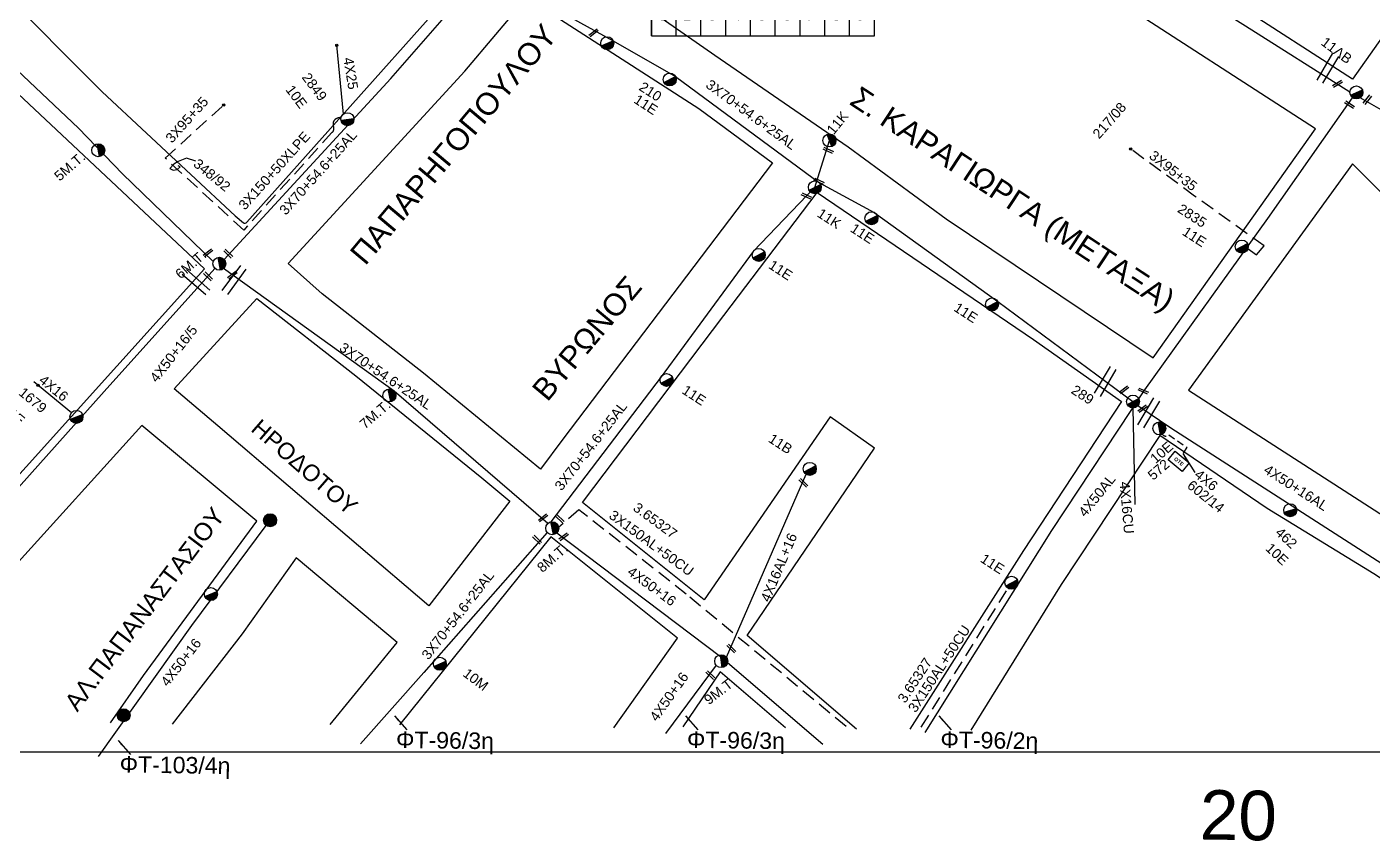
# Model space of a CAD drawing. Header units: millimetres. Extents: x 6950 to 9601, y 853 to 1951.
# Drawn here: x 7814.2 to 8058.7, y 881.9 to 1029.9 of the extents above; entities that cross this region are included whole.
import ezdxf
from ezdxf.enums import TextEntityAlignment as Align

# ---------------------------------------------------------------- set-up
doc = ezdxf.new("R2010")
doc.units = ezdxf.units.MM
doc.linetypes.add('DASHED', pattern=[19.05, 12.7, -6.35])
for name, color, linetype in [('Pillar OTE', 7, 'Continuous'), ('Άγνωστα', 7, 'Continuous'), ('Ασφαλειοκιβώτια Χ.Τ 9 αναχωρήσεων', 7, 'Continuous'), ('Γυμνά εναέρια ΧΤ και ΦΟΠ (3Φ)   4x50+16AL', 7, 'Continuous'), ('Εναέρια παροχή ΧΤ 4x16', 7, 'SYN_LINE'), ('Επιγραφές - Σχήματα', 7, 'Continuous'), ('Καλώδια ΧΤ   3x150AL+50CU', 7, 'DASHED'), ('Μηχανική τομή', 7, 'Continuous'), ('Στύλος Ξύλινος', 7, 'Continuous'), ('Στύλος Ξύλινος @ 1', 7, 'Continuous'), ('Στύλος ΦΜ', 7, 'Continuous'), ('Στύλος ΦΜ @ 1', 7, 'Continuous'), ('Συνδέσεις', 7, 'Continuous'), ('Συνεστραμμένα ΧΤ   3x70+54.6+25 AL', 7, 'SYN_LINE'), ('Τομή', 7, 'Continuous'), ('Υπόβαθρο ΔΕΗ', 7, 'Continuous'), ('Υπόγεια καλώδια Παροχών ΧΤ   4x25', 7, 'DASHED'), ('Υπόγεια καλώδια Παροχών ΧΤ   4x50AL', 7, 'DASHED'), ('Υπόγεια καλώδια Παροχών ΧΤ   4x6', 7, 'DASHED')]:
    doc.layers.add(name, color=color, linetype=linetype)
doc.styles.add('arial', font='ARIAL.TTF')
doc.styles.get("Standard").update_dxf_attribs({"font": 'ARIAL.TTF'})
doc.linetypes.add('SYN_LINE', pattern='A,0.5,-0.0001,["/\\/\\/\\/",Standard,S=0.1,R=0,X=0,Y=-0.05],-0.25', length=0.7501)
doc.dimstyles.new('ISO-25', dxfattribs={"dimtxt": 2.5, "dimasz": 2.5, "dimexe": 1.25, "dimexo": 0.625, "dimtad": 1, "dimtxsty": 'Standard', "dimcen": 2.5, "dimadec": 0, "dimazin": 0, "dimtfac": 1, "dimtmove": 0, "dimatfit": 3, "dimfxl": 1, "dimarcsym": 0})

# ---------------------------------------------------------------- blocks, each defined once
blk = doc.blocks.new('ΤΟΜΗ')
at = {"layer": 'Τομή', "ltscale": 40}
for p, q in [((-5.68, 0), (5.68, 0)), ((5.68, -2.33), (-5.68, -2.33))]:
    blk.add_line(p, q, dxfattribs=at)
blk = doc.blocks.new('ΜΗΧΑΝΙΚΗ ΤΟΜΗ')
at = {"layer": 'Μηχανική τομή', "ltscale": 40}
for p, q in [((-1.89, 0.78), (1.89, 0.78)), ((1.89, 0), (-1.89, 0))]:
    blk.add_line(p, q, dxfattribs=at)
blk = doc.blocks.new('ΥΠΑΡΧΩΝ ΤΣΙΜΕΝΤΕΝΙΟΣ ΣΤΥΛΟΣ')
at = {"layer": 'Στύλος ΦΜ'}
blk.add_hatch(color=7, dxfattribs=at).paths.add_polyline_path([(-1.29, -2.28, 0.574793), (2.62, 0, 0.268822), (1.3, 2.27)])
at = {"layer": 'Στύλος ΦΜ', "color": 7}
blk.add_line((-1.29, -2.28), (1.3, 2.27), dxfattribs=at)
blk.add_circle((0, 0), 2.62, dxfattribs=at)
at = {"layer": 'Στύλος ΦΜ', "flags": 4}
for tag, p in [('ΑΡΙΘΜΟΣ', (-4.68, 8.05)), ('ΤΥΠΟΣ', (-4.91, 3.03))]:
    blk.add_attdef(tag, p, '', height=4, dxfattribs=at)
blk = doc.blocks.new('ΥΠΑΡΧΩΝ ΞΥΛΙΝΟΣ ΣΤΥΛΟΣ')
at = {"layer": 'Στύλος Ξύλινος'}
h = blk.add_hatch(color=7, dxfattribs=at)
h.paths.add_polyline_path([(-2.62, 0, 0.270008), (-1.29, -2.28), (1.3, 2.27, 0.576266)])
h.paths.add_polyline_path([(-1.29, -2.28, 0.574793), (2.62, 0, 0.268822), (1.3, 2.27)])
at = {"layer": 'Στύλος Ξύλινος', "color": 7}
blk.add_line((-1.29, -2.28), (1.3, 2.27), dxfattribs=at)
blk.add_circle((0, 0), 2.62, dxfattribs=at)
at = {"layer": 'Στύλος Ξύλινος', "flags": 4}
for tag, p in [('ΑΡΙΘΜΟΣ', (-4.91, 8.6)), ('ΤΥΠΟΣ', (-4.85, 3.39))]:
    blk.add_attdef(tag, p, '', height=4, dxfattribs=at)
blk = doc.blocks.new('ΑΣΦΑΛΕΙΟΚΙΒΩΤΙΟ ΥΠΟΣΤΑΘΜΟΥ 9 ΑΝΑΧΩΡΗΣΕΩΝ')
at = {"layer": 'Ασφαλειοκιβώτια Χ.Τ 9 αναχωρήσεων', "ltscale": 40}
for p, q in [((-23.8, 40.36), (24.02, 40.36)), ((-9.72, 40.36), (-9.72, -40.64)), ((9.94, 40.36), (9.94, -40.64)), ((-23.8, 31.36), (24.02, 31.36)), ((-23.8, 22.36), (24.02, 22.36)), ((-23.8, 13.36), (24.02, 13.36)), ((-23.8, 4.36), (24.02, 4.36)), ((-23.8, -4.64), (24.02, -4.64)), ((-23.8, -13.64), (24.02, -13.64)), ((-23.8, -22.64), (24.02, -22.64)), ((-23.8, -31.64), (24.02, -31.64))]:
    blk.add_line(p, q, dxfattribs=at)
at = {"layer": 'Ασφαλειοκιβώτια Χ.Τ 9 αναχωρήσεων'}
blk.add_lwpolyline([(-23.8, -40.64), (24.02, -40.64), (24.02, 40.36), (-23.8, 40.36)], close=True, dxfattribs=at)
for s, p in [('1', (-18.12, 37.3)), ('2', (-18.12, 28.73)), ('3', (-18.12, 19.66)), ('4', (-18.12, 10.64)), ('5', (-18.12, 1.63)), ('6', (-18.12, -7.51)), ('7', (-18.12, -15.75)), ('8', (-18.12, -25.44)), ('9', (-18.12, -34.13))]:
    blk.add_text(s, height=3.6, rotation=270, dxfattribs=at).set_placement(p)
at = {"layer": 'Ασφαλειοκιβώτια Χ.Τ 9 αναχωρήσεων', "ltscale": 40}
for tag, height, p in [('ΟΝΟΜΑ', 5, (-0.16, 44.31)), ('ΚΕΙΜΕΝΟ 1', 2, (17.06, 35.59)), ('ΚΕΙΜΕΝΟ 2', 2, (17.06, 26.88)), ('ΚΕΙΜΕΝΟ 3', 2, (17.06, 17.69)), ('ΚΕΙΜΕΝΟ 4', 2, (17.06, 8.71)), ('ΚΕΙΜΕΝΟ 5', 2, (17.06, -0.13)), ('ΚΕΙΜΕΝΟ 6', 2, (17.06, -9.05)), ('ΚΕΙΜΕΝΟ 7', 2, (17.06, -18.13)), ('ΚΕΙΜΕΝΟ 8', 2, (17.06, -26.85)), ('ΚΕΙΜΕΝΟ 9', 2, (17.06, -35.99)), ('ΣΧ', 2, (-0.1, -42.64))]:
    blk.add_attdef(tag, text='', height=height, dxfattribs=at).set_placement(p, align=Align.MIDDLE_CENTER)
blk = doc.blocks.new('_ΣΥΝΔΕΣΗ')
at = {"layer": 'Συνδέσεις', "linetype": 'SYN_LINE', "ltscale": 40}
blk.add_hatch(color=256, dxfattribs=at).paths.add_polyline_path([(0.5, -0.01, 1), (-0.5, -0.01, 1)])
at = {"layer": 'Συνδέσεις'}
blk.add_circle((0, -0.01), 0.5, dxfattribs=at)
blk = doc.blocks.new('PILLAR ΟΤΕ')
at = {"layer": 'Pillar OTE', "ltscale": 40}
blk.add_lwpolyline([(-3.31, 2.02), (3.39, 2.02), (3.39, -1.99), (-3.31, -1.99)], close=True, dxfattribs=at)
at = {"layer": 'Pillar OTE', "insert": (-1.81, 0.71), "char_height": 1.3575, "width": 109.961, "attachment_point": 1}
blk.add_mtext('{\\fArial|b1|i0|c161|p34;OTE}', dxfattribs=at)

msp = doc.modelspace()

# ---------------------------------------------------------------- linework, layer by layer
at = {"layer": 'Άγνωστα', "color": 2}
msp.add_lwpolyline([(7926.11, 1072.45), (7966.12, 1067.25), (8002.26, 1051), (8035.54, 1030.08), (8054.52, 1018.07)], dxfattribs=at)
at = {"layer": 'Άγνωστα', "color": 62, "linetype": 'DASHED', "ltscale": 0.2}
msp.add_lwpolyline([(7871.3, 1013.46), (7870.71, 1013.32, 0.46575), (7869.89, 1011.73, -0.355331), (7869.58, 1010.66), (7853.59, 992.93), (7839.31, 1006.01), (7849.94, 1015.67)], format="xyb", dxfattribs=at)
at = {"layer": 'Άγνωστα', "color": 6, "linetype": 'DASHED', "ltscale": 0.2}
msp.add_lwpolyline([(8035.82, 989.74), (8037.57, 988.45), (8038.94, 990.05), (8026.31, 999.13), (8014.7, 1007.69)], dxfattribs=at)
at = {"layer": 'Άγνωστα', "color": 30}
for points in [[(7941.25, 915.34), (7955.76, 948.57)], [(7910.48, 937.96), (7940.2, 915.47), (7958.78, 899.56)], [(7939.39, 913.9), (7930.18, 901.46)]]:
    msp.add_lwpolyline(points, dxfattribs=at)
at = {"layer": 'Άγνωστα', "color": 133}
msp.add_lwpolyline([(7827.19, 897.32), (7844.15, 921.1), (7857.67, 939.29)], dxfattribs=at)
at = {"layer": 'Γυμνά εναέρια ΧΤ και ΦΟΠ (3Φ)   4x50+16AL', "color": 62, "ltscale": 40}
msp.add_lwpolyline([(7796.77, 1036.85), (7823.57, 1011.46), (7831.56, 1003.14), (7848.04, 987.22)], dxfattribs=at)
at = {"layer": 'Γυμνά εναέρια ΧΤ και ΦΟΠ (3Φ)   4x50+16AL', "color": 30, "ltscale": 40}
msp.add_lwpolyline([(8094.54, 916.26), (8068.79, 926.87), (8021.98, 956.95), (8015.99, 961.01)], dxfattribs=at)
at = {"layer": 'Εναέρια παροχή ΧΤ 4x16', "color": 2, "ltscale": 20}
msp.add_lwpolyline([(7822.28, 959.75), (7815.45, 965.35)], dxfattribs=at)
at = {"layer": 'Επιγραφές - Σχήματα'}
msp.add_lwpolyline([(6992.76, 898.14), (9488.75, 898.14), (9488.75, 1914.05), (6992.76, 1914.05)], close=True, dxfattribs=at)
at = {"layer": 'Επιγραφές - Σχήματα', "linetype": 'Continuous', "ltscale": 20}
msp.add_lwpolyline([(7844.88, 1005.48), (7843.19, 1006.02), (7841.65, 1005.4), (7840.89, 1004.89), (7840.17, 1004.16), (7840.76, 1003.82), (7841.46, 1003.95), (7842.04, 1004.41), (7841.65, 1004.64)], dxfattribs=at)
at = {"layer": 'Καλώδια ΧΤ   3x150AL+50CU', "color": 2, "linetype": 'Continuous', "ltscale": 0.2}
msp.add_lwpolyline([(7775.44, 902.89), (7801.04, 933.2), (7828.22, 963.6), (7848.36, 985.95)], dxfattribs=at)
at = {"layer": 'Καλώδια ΧΤ   3x150AL+50CU', "color": 30, "ltscale": 0.2}
msp.add_lwpolyline([(7962.99, 902.76), (7933.95, 926.78), (7914.47, 942.13), (7910.78, 938.88)], dxfattribs=at)
at = {"layer": 'Καλώδια ΧΤ   3x150AL+50CU', "color": 6, "ltscale": 0.2}
msp.add_lwpolyline([(7976.65, 902.65), (7992.42, 927.87)], dxfattribs=at)
at = {"layer": 'Συνεστραμμένα ΧΤ   3x70+54.6+25 AL', "color": 154, "ltscale": 10}
msp.add_line((7957.32, 1000.7), (7959.98, 1009.22), dxfattribs=at)
at = {"layer": 'Συνεστραμμένα ΧΤ   3x70+54.6+25 AL', "color": 62, "ltscale": 20}
msp.add_lwpolyline([(7850.03, 987.6), (7880.29, 1020.5), (7897.24, 1039.9), (7910.15, 1055.23), (7924.95, 1072.64), (7924.95, 1072.64)], dxfattribs=at)
at = {"layer": 'Συνεστραμμένα ΧΤ   3x70+54.6+25 AL', "color": 5, "ltscale": 20}
for points in [[(7895.85, 1041.08), (7920.69, 1027.35), (7932.01, 1020.84), (7958.17, 1001.53), (7968.07, 996.16), (7990.55, 979.96), (8015.11, 961.79)], [(7957.32, 1000.71), (7946.14, 989.08), (7929.38, 966.29), (7929.38, 966.29), (7909.38, 939.91)], [(7908.84, 939.65), (7880.93, 963.66), (7849.92, 985.94)]]:
    msp.add_lwpolyline(points, dxfattribs=at)
at = {"layer": 'Συνεστραμμένα ΧΤ   3x70+54.6+25 AL', "color": 62, "linetype": 'SYN_LINE', "ltscale": 15}
msp.add_lwpolyline([(7871.71, 1014.03), (7870.47, 1026.51)], dxfattribs=at)
at = {"layer": 'Συνεστραμμένα ΧΤ   3x70+54.6+25 AL', "color": 6, "linetype": 'SYN_LINE', "ltscale": 8}
msp.add_lwpolyline([(8055.45, 1017.5), (8061.39, 1014.14), (8060.26, 1015.12)], dxfattribs=at)
at = {"layer": 'Συνεστραμμένα ΧΤ   3x70+54.6+25 AL', "color": 6, "ltscale": 20}
msp.add_lwpolyline([(8015.11, 960.61), (8015.45, 943.08)], dxfattribs=at)
at = {"layer": 'Συνεστραμμένα ΧΤ   3x70+54.6+25 AL', "color": 30, "ltscale": 20}
msp.add_lwpolyline([(7908.72, 937.99), (7886.27, 912.56), (7874.8, 899.62)], dxfattribs=at)
at = {"layer": 'Υπόβαθρο ΔΕΗ'}
for points in [[(8128.96, 1123.5), (8087.93, 1067.04), (8055, 1020.36), (8011.76, 1048.26, 0.054465), (7988.99, 1059.67), (7973.15, 1067.28), (7999.93, 1099.29), (8051.19, 1161.8), (8080.53, 1196.51), (8107.49, 1155.32), (8124.16, 1130.6), (8128.96, 1123.5)], [(7854.12, 994.4), (7889.6, 1034.1), (7894.94, 1040.17), (7874.77, 1059.92), (7842.41, 1091.68), (7816.86, 1116.36), (7808.4, 1124.3), (7788.53, 1139.42), (7785.99, 1140.14), (7768.3, 1154.91), (7759.7, 1160.86), (7730.07, 1132.73), (7765, 1083.37), (7765, 1083.37), (7790.25, 1055.81), (7827.88, 1018.04), (7852.05, 995.56), (7853.51, 994.28, 0.487375), (7854.12, 994.4, -0.398431)]]:
    msp.add_lwpolyline(points, format="xyb", dxfattribs=at)
for points in [[(7912.23, 1043.08), (7919.85, 1038.2), (7939.18, 1024.7), (7963.38, 1008.05), (7981.2, 994.97), (8018.77, 969.75), (8048.28, 1011.33), (8010.44, 1035.85), (7997.64, 1044.13), (7961.86, 1060.32), (7934.44, 1068.05), (7912.23, 1043.08)], [(7861.63, 986.88), (7893.73, 1021.84), (7905.03, 1035.17), (7936.27, 1015.06), (7949.6, 1005.16), (7928.88, 977.78), (7911.56, 954.94), (7907.48, 949.5), (7886.21, 966.92), (7867.8, 981.34), (7861.63, 986.88)], [(7711.2, 946.8), (7800.53, 1028.96), (7846.48, 985.92), (7765.68, 896.27), (7711.21, 946.91)], [(8089.2, 922.18), (8106.59, 954.04), (8066.44, 993.52), (8055.01, 1004.95), (8025.22, 963.88), (8068.15, 936.2), (8089.2, 922.18)], [(7964.9, 902.27), (7945.01, 919.29), (7968.17, 953.32), (7960.1, 958.99), (7937.19, 925.77), (7915.1, 943.47), (7940.78, 977.42), (7957.72, 999.75), (7997.04, 973.04), (8013.05, 961.77), (7995.23, 934.7), (7974.6, 902.29)], [(7901.92, 943.66), (7887.22, 924.7), (7848.88, 957.37), (7840.95, 964.07), (7855.93, 980.49), (7873.92, 966.44), (7896.85, 947.95), (7901.92, 943.66)], [(7829.37, 903.42), (7835.35, 912.03), (7855.93, 940.04), (7835.05, 957.41), (7811.51, 931.42), (7794.24, 912.25), (7785.39, 902.64)], [(8079.2, 901.82), (8084.53, 913.57), (8058.85, 930.49), (8039.47, 942.36), (8019.97, 955.65), (8002.09, 928.54), (7985.64, 902.11)], [(7920.78, 902.51), (7932.4, 918.81), (7909.35, 937.22), (7881.9, 903.03)], [(7869.28, 903.09), (7881.47, 918.01), (7863.13, 933.38), (7853.29, 919.59), (7840.6, 903.19)], [(7952, 902.52), (7940.12, 912.7), (7933.34, 902.71)]]:
    msp.add_lwpolyline(points, dxfattribs=at)
at = {"layer": 'Υπόγεια καλώδια Παροχών ΧΤ   4x50AL', "color": 6, "linetype": 'Continuous', "ltscale": 0.2}
msp.add_lwpolyline([(7977.34, 901.65), (8000.39, 938.33), (8017.28, 963.9), (8039.63, 995.05), (8055.01, 1016.98)], dxfattribs=at)
at = {"layer": 'Υπόγεια καλώδια Παροχών ΧΤ   4x6', "color": 30, "linetype": 'DASHED', "ltscale": 0.1}
msp.add_lwpolyline([(8020.31, 956.29, 0.669819), (8021.62, 955.73), (8024.92, 953.48), (8023.8, 951.84)], format="xyb", dxfattribs=at)

# ---------------------------------------------------------------- block references
at = {"layer": 'Pillar OTE', "xscale": 0.4999999999999999, "yscale": 0.4999999999999999, "zscale": 0.4999999999999999, "rotation": 320.7712102335155}
msp.add_blockref('PILLAR ΟΤΕ', (8023.39, 950.92), dxfattribs=at)
at = {"layer": 'Ασφαλειοκιβώτια Χ.Τ 9 αναχωρήσεων', "xscale": 0.5, "yscale": 0.5, "zscale": 0.5, "rotation": 90}
msp.add_blockref('ΑΣΦΑΛΕΙΟΚΙΒΩΤΙΟ ΥΠΟΣΤΑΘΜΟΥ 9 ΑΝΑΧΩΡΗΣΕΩΝ', (7947.81, 1040.11), dxfattribs=at)
at = {"layer": 'Μηχανική τομή'}
for p, xscale, yscale, zscale, rotation in [((7917, 1028.94), 0.4999999999999999, 0.4999999999999999, 0.4999999999999999, 217.0815828825905), ((8052.35, 1019.34), 0.5, 0.5, 0.5, 31.16902000172193), ((8057.53, 1016.75), 0.5, 0.5, 0.5, 231.3994077239631), ((8054.35, 1015.56), 0.4999999999999998, 0.4999999999999998, 0.4999999999999998, 327.7986963903199), ((7959.67, 1007.27), 0.4999999999999999, 0.4999999999999999, 0.4999999999999999, 335.5293394930489), ((7958.01, 1001.6), 0.4999999999999999, 0.4999999999999999, 0.4999999999999999, 335.5293394930489), ((7955.71, 998.95), 0.4999999999999999, 0.4999999999999999, 0.4999999999999999, 335.5293394930489), ((7846.98, 988.97), 0.4999999999999999, 0.4999999999999999, 0.4999999999999999, 217.0815828825905), ((7850.62, 988.51), 0.4999999999999999, 0.4999999999999999, 0.4999999999999999, 316.0589841585902), ((7851.4, 984.92), 0.4999999999999999, 0.4999999999999999, 0.4999999999999999, 217.0815828825905), ((7846.97, 984.4), 0.4999999999999999, 0.4999999999999999, 0.4999999999999999, 316.0589841585902), ((8013.36, 964.08), 0.4999999999999999, 0.4999999999999999, 0.4999999999999999, 217.0815828825905), ((8016.9, 963.5), 0.4999999999999999, 0.4999999999999999, 0.4999999999999999, 335.5293394930489), ((8016.76, 960.65), 0.4999999999999999, 0.4999999999999999, 0.4999999999999999, 217.0815828825905), ((7955.1, 946.88), 0.4999999999999999, 0.4999999999999999, 0.4999999999999999, 316.0589841585902), ((7907.85, 940.83), 0.4999999999999999, 0.4999999999999999, 0.4999999999999999, 217.0815828825905), ((7910.82, 940.39), 0.4999999999999999, 0.4999999999999999, 0.4999999999999999, 316.0589841585902), ((7906.72, 936.55), 0.4999999999999999, 0.4999999999999999, 0.4999999999999999, 316.0589841585902), ((7911.57, 937.39), 0.4999999999999999, 0.4999999999999999, 0.4999999999999999, 217.0815828825905), ((7942.02, 916.78), 0.4999999999999999, 0.4999999999999999, 0.4999999999999999, 316.0589841585902), ((7938.22, 911.95), 0.4999999999999999, 0.4999999999999999, 0.4999999999999999, 316.0589841585902)]:
    msp.add_blockref('ΜΗΧΑΝΙΚΗ ΤΟΜΗ', p, dxfattribs=dict(at, xscale=xscale, yscale=yscale, zscale=zscale, rotation=rotation))
at = {"layer": 'Στύλος Ξύλινος @ 1', "ltscale": 40, "xscale": 0.449999999999818, "yscale": 0.449999999999818, "zscale": 0.449999999999818, "rotation": 348.1169651203148}
for p in [(7858.38, 940.23), (7831.77, 904.79)]:
    msp.add_blockref('ΥΠΑΡΧΩΝ ΞΥΛΙΝΟΣ ΣΤΥΛΟΣ', p, dxfattribs=at)
at = {"layer": 'Στύλος ΦΜ @ 1', "ltscale": 40, "xscale": 0.4499999999998183, "yscale": 0.4499999999998183, "zscale": 0.4499999999998183, "rotation": 323.0229810481194}
for p in [(7919.6, 1026.89), (7847.62, 926.81)]:
    msp.add_blockref('ΥΠΑΡΧΩΝ ΤΣΙΜΕΝΤΕΝΙΟΣ ΣΤΥΛΟΣ', p, dxfattribs=at)
at = {"layer": 'Στύλος ΦΜ @ 1', "ltscale": 40}
ref = msp.add_blockref('ΥΠΑΡΧΩΝ ΤΣΙΜΕΝΤΕΝΙΟΣ ΣΤΥΛΟΣ', (8055.69, 1017.95), dxfattribs=dict(at, xscale=0.4499999999998183, yscale=0.4499999999998183, zscale=0.4499999999998183, rotation=323.0229810481194))
ref.add_attrib('ΤΥΠΟΣ', '11ΛΒ', (8049.11, 1026.73), dxfattribs={"layer": 'Στύλος ΦΜ', "height": 1.8, "rotation": 323.023, "flags": 4})
ref = msp.add_blockref('ΥΠΑΡΧΩΝ ΤΣΙΜΕΝΤΕΝΙΟΣ ΣΤΥΛΟΣ', (7872.42, 1013.09), dxfattribs=dict(at, xscale=0.4499999999998183, yscale=0.4499999999998183, zscale=0.4499999999998183, rotation=307.0275218071144))
ref.add_attrib('ΤΥΠΟΣ', '10E', (7861.09, 1018.42), dxfattribs={"layer": 'Στύλος ΦΜ', "height": 1.8, "rotation": 307.0275, "flags": 4})
ref.add_attrib('ΑΡΙΘΜΟΣ', '2849', (7864.04, 1020.67), dxfattribs={"layer": 'Στύλος ΦΜ', "height": 1.8, "rotation": 307.0275, "flags": 4})
ref = msp.add_blockref('ΥΠΑΡΧΩΝ ΤΣΙΜΕΝΤΕΝΙΟΣ ΣΤΥΛΟΣ', (7930.96, 1020.3), dxfattribs=dict(at, xscale=0.449999999999818, yscale=0.449999999999818, zscale=0.449999999999818, rotation=327.0408794431995))
ref.add_attrib('ΤΥΠΟΣ', '210', (7925.21, 1018.5), dxfattribs={"layer": 'Στύλος ΦΜ', "height": 1.8, "rotation": 327.0409, "flags": 4})
ref.add_attrib('ΑΡΙΘΜΟΣ', '11E', (7924.27, 1016.19), dxfattribs={"layer": 'Στύλος ΦΜ', "height": 1.8, "rotation": 327.0409, "flags": 4})
ref = msp.add_blockref('ΥΠΑΡΧΩΝ ΤΣΙΜΕΝΤΕΝΙΟΣ ΣΤΥΛΟΣ', (7959.98, 1009.22), dxfattribs=dict(at, xscale=0.4499999999998181, yscale=0.4499999999998181, zscale=0.4499999999998181, rotation=50.73626316414361))
ref.add_attrib('ΑΡΙΘΜΟΣ', '11K', (7960.72, 1010.13), dxfattribs={"layer": 'Στύλος ΦΜ', "height": 1.8, "rotation": 50.7363, "flags": 4})
ref = msp.add_blockref('ΥΠΑΡΧΩΝ ΤΣΙΜΕΝΤΕΝΙΟΣ ΣΤΥΛΟΣ', (7827.16, 1007.44), dxfattribs=dict(at, xscale=0.4499999999998183, yscale=0.4499999999998183, zscale=0.4499999999998183, rotation=41.01183998510068))
ref.add_attrib('ΑΡΙΘΜΟΣ', '5M.T.', (7820.13, 1001.73), dxfattribs={"layer": 'Στύλος ΦΜ', "height": 1.8, "rotation": 41.0118, "flags": 4})
ref = msp.add_blockref('ΥΠΑΡΧΩΝ ΤΣΙΜΕΝΤΕΝΙΟΣ ΣΤΥΛΟΣ', (7957.32, 1000.71), dxfattribs=dict(at, xscale=0.4499999999998181, yscale=0.4499999999998181, zscale=0.4499999999998181, rotation=327.0408794431995))
ref.add_attrib('ΑΡΙΘΜΟΣ', '11K', (7957.57, 995.5), dxfattribs={"layer": 'Στύλος ΦΜ', "height": 1.8, "rotation": 327.0409, "flags": 4})
ref = msp.add_blockref('ΥΠΑΡΧΩΝ ΤΣΙΜΕΝΤΕΝΙΟΣ ΣΤΥΛΟΣ', (7967.61, 995.08), dxfattribs=dict(at, xscale=0.4499999999998182, yscale=0.4499999999998182, zscale=0.4499999999998182, rotation=327.0408794431995))
ref.add_attrib('ΑΡΙΘΜΟΣ', '11E', (7963.61, 992.78), dxfattribs={"layer": 'Στύλος ΦΜ', "height": 1.8, "rotation": 327.0409, "flags": 4})
ref = msp.add_blockref('ΥΠΑΡΧΩΝ ΤΣΙΜΕΝΤΕΝΙΟΣ ΣΤΥΛΟΣ', (8034.88, 989.95), dxfattribs=dict(at, xscale=0.449999999999818, yscale=0.449999999999818, zscale=0.449999999999818, rotation=327.0408794431995))
ref.add_attrib('ΤΥΠΟΣ', '2835', (8023.04, 996.33), dxfattribs={"layer": 'Στύλος ΦΜ', "height": 1.8, "rotation": 327.0409, "flags": 4})
ref.add_attrib('ΑΡΙΘΜΟΣ', '11E', (8023.9, 992.2), dxfattribs={"layer": 'Στύλος ΦΜ', "height": 1.8, "rotation": 327.0409, "flags": 4})
ref = msp.add_blockref('ΥΠΑΡΧΩΝ ΤΣΙΜΕΝΤΕΝΙΟΣ ΣΤΥΛΟΣ', (7849.15, 986.83), dxfattribs=dict(at, xscale=0.4499999999998183, yscale=0.4499999999998183, zscale=0.4499999999998183, rotation=41.01183998510068))
ref.add_attrib('ΑΡΙΘΜΟΣ', '6M.T.', (7842.12, 983.94), dxfattribs={"layer": 'Στύλος ΦΜ', "height": 1.8, "rotation": 41.0118, "flags": 4})
ref = msp.add_blockref('ΥΠΑΡΧΩΝ ΤΣΙΜΕΝΤΕΝΙΟΣ ΣΤΥΛΟΣ', (7947.13, 988.43), dxfattribs=dict(at, xscale=0.4499999999998182, yscale=0.4499999999998182, zscale=0.4499999999998182, rotation=327.0408794431995))
ref.add_attrib('ΑΡΙΘΜΟΣ', '11E', (7948.74, 986.13), dxfattribs={"layer": 'Στύλος ΦΜ', "height": 1.8, "rotation": 327.0409, "flags": 4})
ref = msp.add_blockref('ΥΠΑΡΧΩΝ ΤΣΙΜΕΝΤΕΝΙΟΣ ΣΤΥΛΟΣ', (7989.5, 979.43), dxfattribs=dict(at, xscale=0.4499999999998181, yscale=0.4499999999998181, zscale=0.4499999999998181, rotation=327.0408794431995))
ref.add_attrib('ΑΡΙΘΜΟΣ', '11E', (7982.39, 978.39), dxfattribs={"layer": 'Στύλος ΦΜ', "height": 1.8, "rotation": 327.0409, "flags": 4})
ref = msp.add_blockref('ΥΠΑΡΧΩΝ ΤΣΙΜΕΝΤΕΝΙΟΣ ΣΤΥΛΟΣ', (7930.4, 965.7), dxfattribs=dict(at, xscale=0.4499999999998182, yscale=0.4499999999998182, zscale=0.4499999999998182, rotation=327.0408794431995))
ref.add_attrib('ΑΡΙΘΜΟΣ', '11E', (7933.02, 963.39), dxfattribs={"layer": 'Στύλος ΦΜ', "height": 1.8, "rotation": 327.0409, "flags": 4})
ref = msp.add_blockref('ΥΠΑΡΧΩΝ ΤΣΙΜΕΝΤΕΝΙΟΣ ΣΤΥΛΟΣ', (7823.19, 959), dxfattribs=dict(at, xscale=0.4499999999998181, yscale=0.4499999999998181, zscale=0.4499999999998181, rotation=320.2444006400676))
ref.add_attrib('ΤΥΠΟΣ', '1679', (7812.55, 963.14), dxfattribs={"layer": 'Στύλος ΦΜ', "height": 1.8, "rotation": 320.2444, "flags": 4})
ref.add_attrib('ΑΡΙΘΜΟΣ', '11E', (7809.46, 960.21), dxfattribs={"layer": 'Στύλος ΦΜ', "height": 1.8, "rotation": 320.2444, "flags": 4})
ref = msp.add_blockref('ΥΠΑΡΧΩΝ ΤΣΙΜΕΝΤΕΝΙΟΣ ΣΤΥΛΟΣ', (7880.04, 962.89), dxfattribs=dict(at, xscale=0.4499999999998183, yscale=0.4499999999998183, zscale=0.4499999999998183, rotation=41.01183998510068))
ref.add_attrib('ΑΡΙΘΜΟΣ', '7M.T.', (7875.6, 956.68), dxfattribs={"layer": 'Στύλος ΦΜ', "height": 1.8, "rotation": 41.0118, "flags": 4})
ref = msp.add_blockref('ΥΠΑΡΧΩΝ ΤΣΙΜΕΝΤΕΝΙΟΣ ΣΤΥΛΟΣ', (8015.11, 961.79), dxfattribs=dict(at, xscale=0.449999999999818, yscale=0.449999999999818, zscale=0.449999999999818, rotation=327.0408794431995))
ref.add_attrib('ΤΥΠΟΣ', '289', (8003.72, 963.42), dxfattribs={"layer": 'Στύλος ΦΜ', "height": 1.8, "rotation": 327.0409, "flags": 4})
ref = msp.add_blockref('ΥΠΑΡΧΩΝ ΤΣΙΜΕΝΤΕΝΙΟΣ ΣΤΥΛΟΣ', (8019.9, 956.9), dxfattribs=dict(at, xscale=0.4499999999998183, yscale=0.4499999999998183, zscale=0.4499999999998183, rotation=41.01183998510068))
ref.add_attrib('ΤΥΠΟΣ', '10Ε', (8019.21, 950.4), dxfattribs={"layer": 'Στύλος ΦΜ', "height": 1.8, "rotation": 41.0118, "flags": 4})
ref.add_attrib('ΑΡΙΘΜΟΣ', '572', (8018.77, 947.37), dxfattribs={"layer": 'Στύλος ΦΜ', "height": 1.8, "rotation": 41.0118, "flags": 4})
ref = msp.add_blockref('ΥΠΑΡΧΩΝ ΤΣΙΜΕΝΤΕΝΙΟΣ ΣΤΥΛΟΣ', (7956.4, 949.56), dxfattribs=dict(at, xscale=0.449999999999818, yscale=0.449999999999818, zscale=0.449999999999818, rotation=327.0408794431995))
ref.add_attrib('ΑΡΙΘΜΟΣ', '11B', (7948.72, 954.57), dxfattribs={"layer": 'Στύλος ΦΜ', "height": 1.8, "rotation": 327.0409, "flags": 4})
ref = msp.add_blockref('ΥΠΑΡΧΩΝ ΤΣΙΜΕΝΤΕΝΙΟΣ ΣΤΥΛΟΣ', (8043.67, 942.04), dxfattribs=dict(at, xscale=0.4499999999998181, yscale=0.4499999999998181, zscale=0.4499999999998181, rotation=316.9055344522619))
ref.add_attrib('ΤΥΠΟΣ', '462', (8040.82, 937.79), dxfattribs={"layer": 'Στύλος ΦΜ', "height": 1.8, "rotation": 316.9055, "flags": 4})
ref.add_attrib('ΑΡΙΘΜΟΣ', '10E', (8039.03, 934.94), dxfattribs={"layer": 'Στύλος ΦΜ', "height": 1.8, "rotation": 316.9055, "flags": 4})
ref = msp.add_blockref('ΥΠΑΡΧΩΝ ΤΣΙΜΕΝΤΕΝΙΟΣ ΣΤΥΛΟΣ', (7909.61, 938.76), dxfattribs=dict(at, xscale=0.4499999999998183, yscale=0.4499999999998183, zscale=0.4499999999998183, rotation=41.01183998510068))
ref.add_attrib('ΑΡΙΘΜΟΣ', '8M.T.', (7907.83, 930.61), dxfattribs={"layer": 'Στύλος ΦΜ', "height": 1.8, "rotation": 41.0118, "flags": 4})
ref = msp.add_blockref('ΥΠΑΡΧΩΝ ΤΣΙΜΕΝΤΕΝΙΟΣ ΣΤΥΛΟΣ', (7993.04, 928.87), dxfattribs=dict(at, xscale=0.449999999999818, yscale=0.449999999999818, zscale=0.449999999999818, rotation=327.0408794431995))
ref.add_attrib('ΑΡΙΘΜΟΣ', '11E', (7987.23, 932.77), dxfattribs={"layer": 'Στύλος ΦΜ', "height": 1.8, "rotation": 327.0409, "flags": 4})
ref = msp.add_blockref('ΥΠΑΡΧΩΝ ΤΣΙΜΕΝΤΕΝΙΟΣ ΣΤΥΛΟΣ', (7889.2, 914.15), dxfattribs=dict(at, xscale=0.4499999999998183, yscale=0.4499999999998183, zscale=0.4499999999998183, rotation=323.0229810481194))
ref.add_attrib('ΤΥΠΟΣ', '10M', (7893.23, 912.04), dxfattribs={"layer": 'Στύλος ΦΜ', "height": 1.8, "rotation": 323.023, "flags": 4})
ref = msp.add_blockref('ΥΠΑΡΧΩΝ ΤΣΙΜΕΝΤΕΝΙΟΣ ΣΤΥΛΟΣ', (7940.32, 914.62), dxfattribs=dict(at, xscale=0.4499999999998183, yscale=0.4499999999998183, zscale=0.4499999999998183, rotation=37.65912210396883))
ref.add_attrib('ΑΡΙΘΜΟΣ', '9M.T.', (7938.07, 906.59), dxfattribs={"layer": 'Στύλος ΦΜ', "height": 1.8, "rotation": 37.6591, "flags": 4})
at = {"layer": 'Συνδέσεις', "xscale": 0.4, "yscale": 0.4, "zscale": 0.25}
for p in [(7870.48, 1026.52), (7849.94, 1015.68), (8014.7, 1007.69), (7816.2, 964.74)]:
    msp.add_blockref('_ΣΥΝΔΕΣΗ', p, dxfattribs=at)
at = {"layer": 'Τομή'}
for p, xscale, yscale, zscale, rotation in [((8049.99, 1022.65), 0.4999999999999992, 0.4999999999999992, 0.4999999999999992, 59.28373779580442), ((7845.3, 983.9), 0.4999999999999994, 0.4999999999999994, 0.4999999999999994, 318.8433550008451), ((7851.36, 984.24), 0.4999999999999993, 0.4999999999999993, 0.4999999999999993, 53.64894624204258), ((8009.57, 965.74), 0.4999999999999992, 0.4999999999999992, 0.4999999999999992, 59.28373779580442), ((8017.46, 960.02), 0.4999999999999992, 0.4999999999999992, 0.4999999999999992, 59.28373779580442)]:
    msp.add_blockref('ΤΟΜΗ', p, dxfattribs=dict(at, xscale=xscale, yscale=yscale, zscale=zscale, rotation=rotation))

# ---------------------------------------------------------------- texts
at = {"ltscale": 40, "width": 94.4586, "attachment_point": 1, "style": 'arial'}
for s, insert, char_height, rotation in [('ΠAΠAPHΓOΠOYΛΟΥ', (7872.58, 988.91), 4, 49.9789), ('Σ. ΚΑΡΑΓΙΩΡΓΑ (METAΞA)', (7965.57, 1019.27), 4, 326.6255), ('BYPΩNOΣ', (7905.66, 964.15), 4, 50.1602), ('ΗΡΟΔΟΤΟΥ', (7856.66, 958.83), 3, 318.9678), ('ΑΛ.ΠΑΠΑΝΑΣΤΑΣΙΟΥ', (7820.8, 907.19), 3.2, 52.9033), ('ΦT-96/3η', (7881.27, 901.87), 3, 359.1724), ('ΦT-96/3η', (7934.12, 901.88), 3, 359.1724), ('ΦT-96/2η', (7980.16, 901.88), 3, 359.1724), ('ΦT-103/4η', (7831.07, 897.4), 3, 359.1724), ('20', (8027.33, 891.23), 9, 359.1724)]:
    msp.add_mtext(s, dxfattribs=dict(at, insert=insert, char_height=char_height, rotation=rotation))
at = {"layer": 'Άγνωστα', "ltscale": 40, "char_height": 1.8, "width": 34.5395, "attachment_point": 1, "style": 'arial'}
for s, insert, rotation in [('3X95+35', (7839.2, 1009.82), 48.122), ('217/08', (8007.61, 1010.57), 48.7386), ('3X150+50XLPE', (7852.46, 997.66), 48.122), ('348/92', (7845.42, 1006.07), 320.7947), ('3X95+35', (8018.99, 1007.56), 322.0996), ('4X50+16/5', (7836.37, 966.21), 52.0993), ('3.65327', (7925.2, 943.59), 323.7751), ('4X16AL+16', (7947.39, 925.92), 67.2111), ('4X50+16', (7924.16, 931.96), 323.7751), ('4X50+16', (7838.35, 910.97), 52.0993), ('3.65327', (7972.23, 907.84), 56.6869), ('4X50+16', (7927.17, 904.56), 54.6929)]:
    msp.add_mtext(s, dxfattribs=dict(at, insert=insert, rotation=rotation))
at = {"layer": 'Γυμνά εναέρια ΧΤ και ΦΟΠ (3Φ)   4x50+16AL', "ltscale": 40, "char_height": 1.8, "width": 34.5395, "attachment_point": 1, "style": 'arial'}
for s, insert, rotation in [('4X50+16AL', (8039.66, 950.47), 327.3565), ('4X16CU', (8014.48, 947.32), 274.9684)]:
    msp.add_mtext(s, dxfattribs=dict(at, insert=insert, rotation=rotation))
at = {"layer": 'Εναέρια παροχή ΧΤ 4x16', "ltscale": 20, "insert": (7817.36, 966.78), "char_height": 1.8, "width": 34.5395, "attachment_point": 1, "rotation": 320.7947, "style": 'arial'}
msp.add_mtext('4X16', dxfattribs=at)
at = {"layer": 'Καλώδια ΧΤ   3x150AL+50CU', "ltscale": 0.2, "char_height": 1.8, "width": 34.5395, "attachment_point": 1, "style": 'arial'}
for insert, rotation in [((7920.82, 942.2), 323.7751), ((7974.13, 906.12), 56.6869)]:
    msp.add_mtext('3X150AL+50CU', dxfattribs=dict(at, insert=insert, rotation=rotation))
at = {"layer": 'Συνεστραμμένα ΧΤ   3x70+54.6+25 AL', "ltscale": 20, "char_height": 1.8, "width": 34.5395, "attachment_point": 1, "style": 'arial'}
for insert, rotation in [((7938.41, 1020.44), 323.7751), ((7859.88, 996.73), 48.122), ((7871.78, 972.66), 325.9402), ((7909.9, 946.55), 52.0993), ((7885.73, 915.83), 52.0993)]:
    msp.add_mtext('3X70+54.6+25AL', dxfattribs=dict(at, insert=insert, rotation=rotation))
at = {"layer": 'Υπόγεια καλώδια Παροχών ΧΤ   4x25', "ltscale": 0.2, "insert": (7873.44, 1024.45), "char_height": 1.8, "width": 34.5395, "attachment_point": 1, "rotation": 279.284, "style": 'arial'}
msp.add_mtext('4X25', dxfattribs=at)
at = {"layer": 'Υπόγεια καλώδια Παροχών ΧΤ   4x50AL', "ltscale": 0.2, "char_height": 1.8, "width": 34.5395, "attachment_point": 1, "style": 'arial'}
for s, insert, rotation in [('4X6', (8027.24, 949.62), 321.2397), ('4X50AL', (8005.05, 941.81), 51.1636), ('602/14', (8025.92, 947.66), 321.2397)]:
    msp.add_mtext(s, dxfattribs=dict(at, insert=insert, rotation=rotation))

# ---------------------------------------------------------------- leaders
at = {"layer": 'Επιγραφές - Σχήματα', "ltscale": 40}
for points in [[(8024.14, 952.33), (8026.36, 948.9)], [(7880.96, 904.69), (7883.2, 902.12)], [(7933.81, 904.7), (7936.05, 902.13)], [(7979.85, 904.7), (7982.09, 902.13)], [(7830.76, 900.22), (7833, 897.65)]]:
    msp.add_leader(points, dimstyle='ISO-25', override={"dimasz": 1, "dimtad": 0}, dxfattribs=at)

doc.saveas('drawing.dxf')
